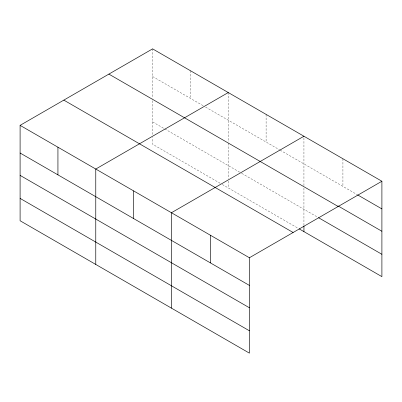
<?xml version="1.0" encoding="UTF-8"?>
<svg xmlns="http://www.w3.org/2000/svg" width="402" height="402" viewBox="0 0 402 402"><rect width="100%" height="100%" fill="white"/><g stroke="black" fill="none" stroke-linecap="round" stroke-linejoin="round"><path stroke-width="0.3" stroke-dasharray="2.01 1.51" d="M303.937 185.629L303.937 136.238M152.599 76.521L203.407 105.857M205.568 107.103L279.616 149.856M280.154 150.167L356.996 194.528M152.599 121.901L241.24 173.081M241.783 173.393L317.474 217.09M220.16 183.262L152.599 144.253L152.599 137.424M222.321 184.508L298.53 228.507M342.921 158.745L342.921 186.402M303.937 188.116L303.937 225.421M266.104 114.394L266.104 142.052M228.266 92.55L228.266 141.941M228.266 143.182L228.266 178.629M228.266 181.111L228.266 187.94M190.432 70.707L190.432 98.364M152.599 48.863L152.599 98.254M152.599 100.741L152.599 134.941"/><path stroke-width="0.6" d="M20.1 125.359L249.401 257.747L249.401 353.137L20.1 220.753L20.1 125.359L152.599 48.863L381.9 181.247L381.9 276.641L299.073 228.818M228.266 92.55L95.771 169.046L95.771 264.441M303.937 136.238L171.438 212.733L171.438 308.128M249.401 257.747L381.9 181.247M357.539 194.839L381.9 208.909M338.047 205.94L381.9 231.261M108.872 74.109L338.177 206.492M318.555 217.718L381.9 254.29M63.823 100.118L293.128 232.502M20.1 153.016L249.401 285.405M20.1 175.372L249.401 307.756M20.1 198.397L249.401 330.786M303.937 226.04L303.937 231.627M210.422 235.24L210.422 262.898M133.605 190.89L133.605 218.547M57.933 147.202L57.933 174.86"/></g></svg>
